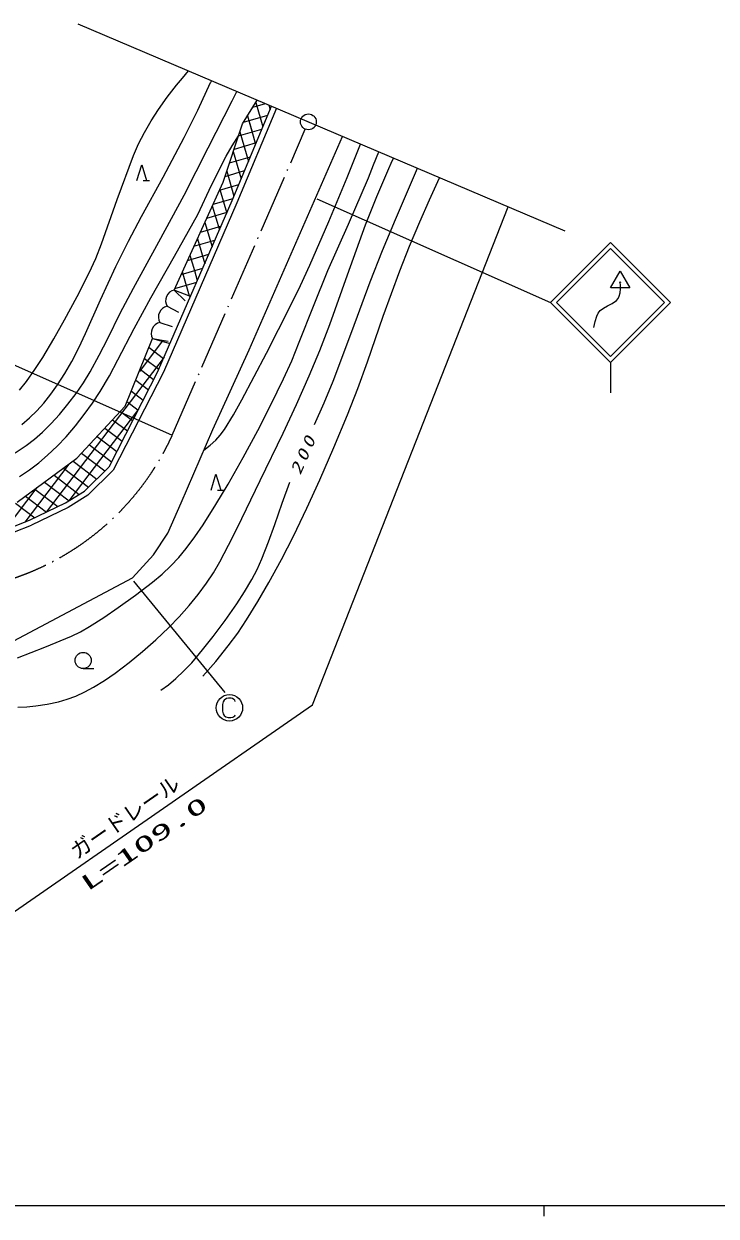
# Model space of a CAD drawing. Units: millimetres, scale not verified. Extents: x 57153 to 697153, y 5108 to 365108.
# Drawn here: x 336164 to 401380, y 189108 to 301492 of the extents above; entities that cross this region are included whole.
import ezdxf
from ezdxf.enums import TextEntityAlignment as Align

# ---------------------------------------------------------------- set-up
doc = ezdxf.new("R2010")
doc.units = ezdxf.units.MM
doc.header["$LTSCALE"] = 1000
doc.linetypes.add('USER1', pattern=[7.000001, 5.508197, -0.688525, 0.114754, -0.688525])
for name, color, linetype, lineweight in [('S-SUV', 7, 'Continuous', 13), ('S-SUV-HICN', 1, 'Continuous', 13), ('S-SUV-LWCN', 7, 'Continuous', 13)]:
    doc.layers.add(name, color=color, linetype=linetype, lineweight=lineweight)
doc.styles.add('ＭＳ ゴシック', font='')
doc.styles.get('ＭＳ ゴシック').set_extended_font_data('MS Gothic')

# ---------------------------------------------------------------- blocks, each defined once
blk = doc.blocks.new('BUHIN15')
at = {"color": 7, "linetype": 'Continuous', "lineweight": 13}
blk.add_lwpolyline([(550, 594), (500, 712), (412, 800), (294, 869), (150, 906), (-94, 906), (-288, 869), (-488, 731), (-606, 556), (-656, 306), (-656, -306), (-606, -569), (-512, -725), (-331, -856), (-106, -906), (131, -906), (312, -888), (406, -831), (494, -750), (531, -662)], dxfattribs=at)
blk.add_circle((0, 0), 1244, dxfattribs=at)
blk = doc.blocks.new('BUHIN16')
at = {"color": 7, "linetype": 'Continuous', "lineweight": 13}
blk.add_line((146, -746), (746, -746), dxfattribs=at)
blk.add_lwpolyline([(-458, -746), (0, 750), (458, -746)], dxfattribs=at)
blk = doc.blocks.new('BUHIN17')
at = {"color": 7, "linetype": 'Continuous', "lineweight": 13}
blk.add_line((0, -765), (995, -765), dxfattribs=at)
blk.add_circle((0, 0), 765, dxfattribs=at)
blk = doc.blocks.new('BUHIN19')
at = {"color": 7, "linetype": 'Continuous', "lineweight": 13}
for radius in [746, 22.5]:
    blk.add_circle((0, 0), radius, dxfattribs=at)

msp = doc.modelspace()

# ---------------------------------------------------------------- linework, layer by layer
at = {"layer": 'S-SUV'}
for p, q in [((341236, 301492), (387115, 281981)), ((355778, 284827), (359491, 293729)), ((359951, 293533), (356239, 284632)), ((356764, 292073), (358157, 294296)), ((357737, 293626), (358921, 293971)), ((358014, 294068), (358680, 291783)), ((359237, 293837), (359360, 293414)), ((356857, 292221), (359139, 292886)), ((357225, 292809), (357999, 290153)), ((357355, 292366), (357663, 291307)), ((354931, 286573), (356764, 292073)), ((356385, 290935), (358594, 291578)), ((356508, 291305), (357319, 288522)), ((358049, 290271), (355961, 289662)), ((357402, 270770), (366195, 290878)), ((355537, 288390), (357503, 288963)), ((355892, 289456), (356639, 286891)), ((355113, 287118), (356958, 287656)), ((355275, 287606), (355959, 285260)), ((350327, 276403), (354931, 286573)), ((354589, 285817), (356413, 286348)), ((354621, 285888), (355271, 283658)), ((348855, 268881), (355778, 284827)), ((356239, 284632), (349308, 268667)), ((353918, 284335), (354579, 282065)), ((353990, 284494), (355867, 285041)), ((363755, 285002), (385770, 275227)), ((353391, 283170), (355301, 283727)), ((363357, 237301), (381779, 284250)), ((352791, 281847), (354730, 282412)), ((353215, 282783), (353888, 280473)), ((352192, 280524), (354159, 281097)), ((352512, 281230), (353197, 278881)), ((391427, 280884), (385770, 275227)), ((386336, 275227), (391427, 280319)), ((397084, 275227), (391427, 280884)), ((396519, 275227), (391427, 280319)), ((351593, 279201), (353588, 279782)), ((351809, 279677), (352229, 278237)), ((350994, 277878), (353017, 278467)), ((351779, 275816), (351106, 278125)), ((352229, 278237), (352505, 277288)), ((350395, 276554), (352446, 277152)), ((350327, 276403), (351366, 275389)), ((351853, 275786), (350327, 276403)), ((351790, 275812), (351875, 275837)), ((349650, 274875), (350740, 274331)), ((385770, 275227), (391427, 269571)), ((391427, 270136), (386336, 275227)), ((391427, 269571), (397084, 275227)), ((391427, 270136), (396519, 275227)), ((348974, 273347), (350135, 272949)), ((328178, 272469), (350150, 262717)), ((345711, 265454), (348297, 271820)), ((349196, 271570), (347044, 268736)), ((347961, 270991), (349323, 269957)), ((348297, 271820), (349768, 271588)), ((348297, 271820), (349934, 271365)), ((349377, 270082), (338277, 255460)), ((347543, 269963), (348883, 268945)), ((353973, 263265), (357402, 270770)), ((348855, 268881), (344177, 259716)), ((349308, 268667), (344586, 259417)), ((347125, 268935), (348392, 267973)), ((391427, 269571), (391427, 266711)), ((346707, 267906), (347897, 267003)), ((346289, 266878), (347402, 266034)), ((341160, 260543), (345711, 265454)), ((346907, 265064), (345872, 265850)), ((346966, 265179), (340391, 256518)), ((344529, 264178), (345917, 263124)), ((345261, 264968), (346412, 264094)), ((343797, 263388), (345422, 262155)), ((350976, 256349), (353973, 263265)), ((343065, 262598), (344927, 261185)), ((341601, 261019), (343803, 259347)), ((342333, 261808), (344432, 260215)), ((335538, 256396), (341160, 260543)), ((340398, 259980), (336261, 254531)), ((339904, 259616), (342260, 257827)), ((340803, 260279), (343031, 258587)), ((341875, 257448), (344177, 259716)), ((339005, 258953), (341389, 257143)), ((344586, 259417), (342187, 257054)), ((334403, 253810), (337419, 257783)), ((337207, 257627), (339370, 255984)), ((338106, 258290), (340418, 256535)), ((340095, 256333), (341875, 257448)), ((335374, 256327), (337198, 254942)), ((336308, 256964), (338284, 255463)), ((336687, 254696), (340095, 256333)), ((342187, 257054), (340337, 255894)), ((349739, 253471), (350976, 256349)), ((340337, 255894), (336885, 254237)), ((333023, 253275), (336687, 254696)), ((333185, 252801), (336885, 254237)), ((348366, 251445), (349739, 253471)), ((346405, 249288), (348366, 251445)), ((332598, 241942), (346405, 249288)), ((346480, 248967), (355102, 238451)), ((335269, 217824), (363357, 237301)), ((57153, 190108), (596153, 190108)), ((385153, 190108), (385153, 189108))]:
    msp.add_line(p, q, dxfattribs=at)
at = {"layer": 'S-SUV', "linetype": 'USER1'}
msp.add_line((350150, 262717), (362671, 291561), dxfattribs=at)
at = {"layer": 'S-SUV'}
for points in [[(391439, 276614), (392339, 278180), (393235, 276614), (391444, 276614)], [(389867, 272859), (389974, 273422), (390135, 273946), (390277, 274222), (390468, 274463), (390772, 274703), (391134, 274909), (391589, 275148), (391981, 275422), (392144, 275606), (392256, 275824), (392336, 276149), (392361, 276520), (392355, 276824), (392339, 277136)]]:
    msp.add_lwpolyline(points, dxfattribs=at)
msp.add_circle((392339, 277136), 31.5, dxfattribs=at)
for centre in [(350561, 275385), (349885, 273858), (349208, 272330)]:
    msp.add_arc(centre, 1044, 102.9834, 209.2436, dxfattribs=at)
at = {"layer": 'S-SUV', "linetype": 'USER1'}
msp.add_arc((327133, 273211), 25296, 283.53758, 335.4901, dxfattribs=at)
at = {"layer": 'S-SUV-HICN'}
for points in [[(363549, 263733), (364456, 265764), (365308, 267819), (367058, 272487), (368800, 277173), (369953, 280124), (371165, 283062), (372199, 285467), (373258, 287874)], [(349082, 238684), (349800, 239203), (350487, 239775), (351246, 240495), (351973, 241268), (353002, 242484), (353988, 243742), (355134, 245267), (356226, 246819), (356956, 247952), (357638, 249121), (358132, 250073), (358578, 251065), (359218, 252669), (359804, 254298), (360492, 256298), (361208, 258285)]]:
    msp.add_lwpolyline(points, dxfattribs=at)
at = {"layer": 'S-SUV-LWCN'}
for points in [[(335743, 266953), (336409, 267790), (337203, 268896), (337948, 270039), (339000, 271794), (340003, 273585), (341185, 275782), (342316, 278010), (342930, 279373), (343489, 280760), (344955, 284927), (346480, 289080), (346978, 290181), (347530, 291255), (348166, 292353), (348855, 293422), (349679, 294581), (350550, 295703), (351109, 296382), (351679, 297051)], [(335977, 263733), (336710, 264351), (337398, 265022), (338043, 265734), (338715, 266571), (339344, 267452), (340036, 268532), (340680, 269650), (341358, 270954), (341986, 272295), (343372, 275471), (344817, 278633), (346008, 280999), (347257, 283345), (349288, 287053), (351265, 290789), (352538, 293357), (353761, 295960), (353798, 296041), (353840, 296132)], [(335356, 261046), (336375, 261747), (337163, 262358), (337915, 263017), (338732, 263814), (339512, 264660), (340320, 265631), (341080, 266638), (341775, 267653), (342418, 268700), (343268, 270251), (344069, 271840), (345245, 274225), (346478, 276591), (348882, 280959), (351260, 285356), (353512, 289803), (355777, 294249), (356005, 294682), (356233, 295114)], [(335753, 258814), (336689, 259454), (337562, 260125), (338397, 260841), (339287, 261688), (340135, 262578), (341020, 263601), (341858, 264662), (342637, 265741), (343364, 266853), (344217, 268321), (345016, 269819), (346541, 272764), (348119, 275682), (350356, 279581), (352546, 283517), (353853, 286290), (355213, 289032), (355783, 289992), (356385, 290935)], [(353131, 261322), (353708, 261766), (354240, 262253), (354666, 262734), (355053, 263264), (355903, 264637), (356704, 266046), (359016, 270457), (361298, 274905), (362235, 276815), (363118, 278750), (364896, 282867), (366620, 287009), (367252, 288584), (367873, 290164)], [(335575, 241748), (338147, 242741), (340641, 243767), (341503, 244193), (342342, 244675), (343707, 245542), (345052, 246468), (346693, 247646), (348294, 248871), (349179, 249618), (350020, 250408), (350753, 251194), (351448, 252029), (352270, 253125), (353046, 254259), (354252, 256172), (355404, 258111), (356822, 260613), (358192, 263152), (359440, 265580), (360637, 268040), (361401, 269743), (362114, 271481), (363435, 274871), (364811, 278238), (366739, 282598), (368617, 286991), (369111, 288204), (369603, 289428)], [(335582, 237080), (336439, 237114), (337299, 237209), (338369, 237375), (339427, 237601), (340251, 237833), (341064, 238126), (341908, 238516), (342733, 238964), (343762, 239603), (344768, 240299), (346075, 241288), (347351, 242328), (348597, 243439), (349809, 244600), (350787, 245612), (351730, 246675), (352569, 247710), (353361, 248780), (354015, 249760), (354619, 250773), (355455, 252343), (356243, 253951), (358425, 258435), (360607, 262926), (361854, 265607), (363046, 268313), (364040, 270714), (364981, 273146), (366643, 277850), (368342, 282548), (369420, 285215), (370555, 287861), (370768, 288346), (370986, 288840)], [(353027, 239991), (354247, 241404), (355425, 242861), (356308, 244070), (357142, 245315), (358219, 247058), (359246, 248834), (360428, 251001), (361557, 253197), (362832, 255846), (364053, 258521), (365379, 261575), (366650, 264654), (367614, 267132), (368522, 269630), (370018, 273923), (371572, 278197), (372487, 280522), (373462, 282833), (374386, 284917), (375334, 286991)]]:
    msp.add_lwpolyline(points, dxfattribs=at)

# ---------------------------------------------------------------- block references
at = {"layer": 'S-SUV'}
for name, p in [('BUHIN19', (362970, 292249)), ('BUHIN16', (347262, 287457)), ('BUHIN16', (354252, 258288)), ('BUHIN17', (341751, 241486)), ('BUHIN15', (355532, 237022))]:
    msp.add_blockref(name, p, dxfattribs=at)

# ---------------------------------------------------------------- texts
at = {"layer": 'S-SUV', "style": 'ＭＳ ゴシック'}
msp.add_text('ガードレール', height=1466, rotation=34.7, dxfattribs=at).set_placement((341421, 222336), align=Align.BOTTOM_LEFT)
at = {"layer": 'S-SUV', "style": 'ＭＳ ゴシック', "width": 2}
msp.add_text('L=109.0', height=1466, rotation=34.6, dxfattribs=at).set_placement((342409, 219305), align=Align.BOTTOM_LEFT)
at = {"layer": 'S-SUV', "insert": (362222, 258900), "char_height": 1100, "attachment_point": 7, "rotation": 66.4, "style": 'ＭＳ ゴシック'}
msp.add_mtext('\\T1.33;\\W1.35;\\Q15;200', dxfattribs=at)

doc.saveas('drawing.dxf')
